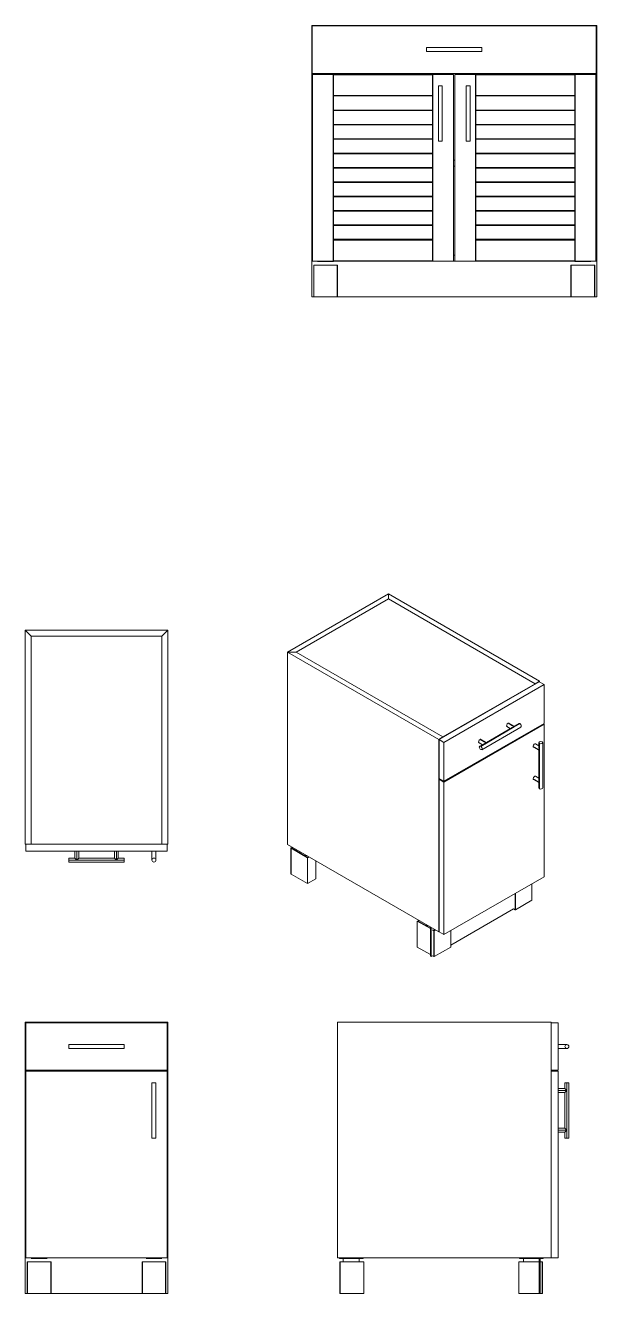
# Model space of a CAD drawing. Header units: millimetres. Extents: x 198 to 695, y 325 to 684.
# Drawn here: x 292 to 364.2, y 324.6 to 484.6 of the extents above; entities that cross this region are included whole.
import ezdxf

# ---------------------------------------------------------------- set-up
doc = ezdxf.new("R2010")
doc.units = ezdxf.units.MM
doc.layers.add('Standard', color=11, linetype='Continuous')

msp = doc.modelspace()

# ---------------------------------------------------------------- linework, layer by layer
at = {"layer": 'Standard', "linetype": 'Continuous', "lineweight": 0, "extrusion": (0, 1, 0)}
for p, q in [((328.17, 484.64), (328.17, 454.89)), ((328.92, 484.64), (328.17, 484.64)), ((328.23, 484.58), (328.23, 478.58)), ((364.1, 484.58), (328.23, 484.58)), ((328.92, 484.58), (328.92, 484.64)), ((328.92, 484.64), (363.42, 484.64)), ((328.92, 484.58), (328.92, 484.64)), ((364.17, 484.64), (363.42, 484.64)), ((363.42, 484.64), (363.42, 484.58)), ((363.42, 484.64), (363.42, 484.58)), ((364.1, 478.58), (364.1, 484.58)), ((364.17, 454.89), (364.17, 484.64)), ((342.67, 481.83), (342.67, 481.33)), ((342.67, 481.83), (343.67, 481.83)), ((343.67, 481.83), (348.67, 481.83)), ((348.67, 481.83), (349.67, 481.83)), ((349.67, 481.33), (349.67, 481.83)), ((343.67, 481.33), (342.67, 481.33)), ((348.67, 481.33), (343.67, 481.33)), ((349.67, 481.33), (348.67, 481.33)), ((328.23, 478.58), (364.1, 478.58)), ((328.26, 478.46), (328.23, 478.46)), ((328.23, 454.89), (328.23, 478.46)), ((328.26, 478.46), (328.26, 454.89)), ((328.26, 478.46), (330.88, 478.46)), ((328.92, 478.46), (328.92, 478.58)), ((330.88, 478.46), (330.88, 454.89)), ((330.92, 478.46), (330.88, 478.46)), ((330.92, 478.46), (330.92, 454.89)), ((330.92, 478.46), (330.92, 478.42)), ((330.92, 478.46), (343.42, 478.46)), ((343.42, 478.42), (330.92, 478.42)), ((330.92, 475.81), (330.92, 478.42)), ((343.45, 478.46), (343.42, 478.46)), ((343.42, 454.89), (343.42, 478.46)), ((343.42, 478.42), (343.42, 478.46)), ((343.42, 478.42), (343.42, 475.81)), ((343.45, 478.46), (346.07, 478.46)), ((343.45, 454.89), (343.45, 478.46)), ((344.67, 477.02), (344.17, 477.02)), ((344.17, 476.02), (344.17, 477.02)), ((344.67, 477.02), (344.67, 476.02)), ((346.1, 478.46), (346.07, 478.46)), ((346.07, 454.89), (346.07, 478.46)), ((346.1, 478.46), (346.1, 454.89)), ((346.26, 478.46), (346.23, 478.46)), ((346.23, 454.89), (346.23, 478.46)), ((346.26, 478.46), (346.26, 454.89)), ((346.26, 478.46), (348.88, 478.46)), ((348.17, 477.02), (347.67, 477.02)), ((347.67, 476.02), (347.67, 477.02)), ((348.17, 477.02), (348.17, 476.02)), ((348.88, 478.46), (348.88, 454.89)), ((348.92, 478.46), (348.88, 478.46)), ((348.92, 478.46), (348.92, 478.42)), ((348.92, 478.46), (361.42, 478.46)), ((348.92, 478.46), (348.92, 454.89)), ((361.42, 478.42), (348.92, 478.42)), ((348.92, 475.81), (348.92, 478.42)), ((361.42, 478.42), (361.42, 478.46)), ((361.45, 478.46), (361.42, 478.46)), ((361.42, 454.89), (361.42, 478.46)), ((361.42, 478.42), (361.42, 475.81)), ((361.45, 478.46), (364.07, 478.46)), ((361.45, 454.89), (361.45, 478.46)), ((363.42, 478.58), (363.42, 478.46)), ((364.1, 478.46), (364.07, 478.46)), ((364.07, 454.89), (364.07, 478.46)), ((364.1, 478.46), (364.1, 454.89)), ((343.42, 475.81), (330.92, 475.81)), ((330.92, 475.81), (330.92, 475.77)), ((343.42, 475.77), (330.92, 475.77)), ((343.42, 475.77), (330.92, 475.77)), ((330.92, 475.77), (343.42, 475.77)), ((330.92, 473.96), (330.92, 475.77)), ((343.42, 475.77), (343.42, 475.81)), ((343.42, 475.77), (343.42, 473.96)), ((344.17, 471.02), (344.17, 476.02)), ((344.67, 476.02), (344.67, 471.02)), ((347.67, 471.02), (347.67, 476.02)), ((348.17, 476.02), (348.17, 471.02)), ((361.42, 475.81), (348.92, 475.81)), ((348.92, 475.81), (348.92, 475.77)), ((361.42, 475.77), (348.92, 475.77)), ((361.42, 475.77), (348.92, 475.77)), ((348.92, 475.77), (361.42, 475.77)), ((348.92, 473.96), (348.92, 475.77)), ((361.42, 475.77), (361.42, 475.81)), ((361.42, 475.77), (361.42, 473.96)), ((330.92, 473.96), (343.42, 473.96)), ((330.92, 473.96), (330.92, 473.89)), ((343.42, 473.89), (330.92, 473.89)), ((330.92, 472.15), (330.92, 473.89)), ((343.42, 473.89), (343.42, 473.96)), ((343.42, 473.89), (343.42, 472.15)), ((348.92, 473.96), (361.42, 473.96)), ((348.92, 473.96), (348.92, 473.89)), ((348.92, 472.15), (348.92, 473.89)), ((361.42, 473.89), (348.92, 473.89)), ((361.42, 473.89), (361.42, 473.96)), ((361.42, 473.89), (361.42, 472.15)), ((330.92, 472.15), (343.42, 472.15)), ((330.92, 472.15), (330.92, 472.08)), ((330.92, 470.34), (330.92, 472.08)), ((343.42, 472.08), (330.92, 472.08)), ((343.42, 472.08), (343.42, 472.15)), ((343.42, 472.08), (343.42, 470.34)), ((344.17, 470.02), (344.17, 471.02)), ((344.67, 471.02), (344.67, 470.02)), ((347.67, 470.02), (347.67, 471.02)), ((348.17, 471.02), (348.17, 470.02)), ((348.92, 472.15), (361.42, 472.15)), ((348.92, 472.15), (348.92, 472.08)), ((361.42, 472.08), (348.92, 472.08)), ((348.92, 470.34), (348.92, 472.08)), ((361.42, 472.08), (361.42, 472.15)), ((361.42, 472.08), (361.42, 470.34)), ((330.92, 470.34), (343.42, 470.34)), ((330.92, 470.34), (330.92, 470.27)), ((330.92, 468.52), (330.92, 470.27)), ((343.42, 470.27), (330.92, 470.27)), ((343.42, 470.27), (343.42, 470.34)), ((343.42, 470.27), (343.42, 468.52)), ((344.17, 470.02), (344.67, 470.02)), ((347.67, 470.02), (348.17, 470.02)), ((348.92, 470.34), (361.42, 470.34)), ((348.92, 470.34), (348.92, 470.27)), ((348.92, 468.52), (348.92, 470.27)), ((361.42, 470.27), (348.92, 470.27)), ((361.42, 470.27), (361.42, 470.34)), ((361.42, 470.27), (361.42, 468.52)), ((330.92, 468.52), (343.42, 468.52)), ((330.92, 468.52), (330.92, 468.45)), ((330.92, 466.71), (330.92, 468.45)), ((343.42, 468.45), (330.92, 468.45)), ((330.92, 467.64), (330.92, 467.64)), ((343.42, 468.45), (343.42, 468.52)), ((343.42, 468.45), (343.42, 466.71)), ((343.42, 467.64), (343.42, 467.64)), ((346.1, 467.64), (346.23, 467.64)), ((348.92, 468.52), (361.42, 468.52)), ((348.92, 468.52), (348.92, 468.45)), ((361.42, 468.45), (348.92, 468.45)), ((348.92, 466.71), (348.92, 468.45)), ((348.92, 467.64), (348.92, 467.64)), ((361.42, 468.45), (361.42, 468.52)), ((361.42, 468.45), (361.42, 466.71)), ((361.42, 467.64), (361.42, 467.64)), ((330.92, 466.89), (330.92, 466.89)), ((330.92, 466.71), (343.42, 466.71)), ((330.92, 466.71), (330.92, 466.64)), ((330.92, 464.9), (330.92, 466.64)), ((343.42, 466.64), (330.92, 466.64)), ((343.42, 466.89), (343.42, 466.89)), ((343.42, 466.64), (343.42, 466.71)), ((343.42, 466.64), (343.42, 464.9)), ((346.23, 466.89), (346.1, 466.89)), ((348.92, 466.89), (348.92, 466.89)), ((348.92, 466.71), (361.42, 466.71)), ((348.92, 466.71), (348.92, 466.64)), ((348.92, 464.9), (348.92, 466.64)), ((361.42, 466.64), (348.92, 466.64)), ((361.42, 466.89), (361.42, 466.89)), ((361.42, 466.64), (361.42, 466.71)), ((361.42, 466.64), (361.42, 464.9)), ((330.92, 464.9), (343.42, 464.9)), ((330.92, 464.9), (330.92, 464.83)), ((330.92, 463.09), (330.92, 464.83)), ((343.42, 464.83), (330.92, 464.83)), ((343.42, 464.83), (343.42, 464.9)), ((343.42, 464.83), (343.42, 463.09)), ((348.92, 464.9), (361.42, 464.9)), ((348.92, 464.9), (348.92, 464.83)), ((361.42, 464.83), (348.92, 464.83)), ((348.92, 463.09), (348.92, 464.83)), ((361.42, 464.83), (361.42, 464.9)), ((361.42, 464.83), (361.42, 463.09)), ((330.92, 463.09), (343.42, 463.09)), ((330.92, 463.09), (330.92, 463.02)), ((330.92, 461.28), (330.92, 463.02)), ((343.42, 463.02), (330.92, 463.02)), ((343.42, 463.02), (343.42, 463.09)), ((343.42, 463.02), (343.42, 461.28)), ((348.92, 463.09), (361.42, 463.09)), ((348.92, 463.09), (348.92, 463.02)), ((361.42, 463.02), (348.92, 463.02)), ((348.92, 461.28), (348.92, 463.02)), ((361.42, 463.02), (361.42, 463.09)), ((361.42, 463.02), (361.42, 461.28)), ((330.92, 461.28), (343.42, 461.28)), ((330.92, 461.28), (330.92, 461.21)), ((330.92, 459.46), (330.92, 461.21)), ((343.42, 461.21), (330.92, 461.21)), ((343.42, 461.21), (343.42, 461.28)), ((343.42, 461.21), (343.42, 459.46)), ((348.92, 461.28), (361.42, 461.28)), ((348.92, 461.28), (348.92, 461.21)), ((348.92, 459.46), (348.92, 461.21)), ((361.42, 461.21), (348.92, 461.21)), ((361.42, 461.21), (361.42, 461.28)), ((361.42, 461.21), (361.42, 459.46)), ((330.92, 459.46), (343.42, 459.46)), ((330.92, 459.46), (330.92, 459.39)), ((330.92, 457.65), (330.92, 459.39)), ((343.42, 459.39), (330.92, 459.39)), ((343.42, 459.39), (343.42, 459.46)), ((343.42, 459.39), (343.42, 457.65)), ((348.92, 459.46), (361.42, 459.46)), ((348.92, 459.46), (348.92, 459.39)), ((361.42, 459.39), (348.92, 459.39)), ((348.92, 457.65), (348.92, 459.39)), ((361.42, 459.39), (361.42, 459.46)), ((361.42, 459.39), (361.42, 457.65)), ((330.92, 457.65), (343.42, 457.65)), ((330.92, 457.65), (330.92, 457.58)), ((330.92, 457.58), (330.92, 457.55)), ((330.92, 457.58), (343.42, 457.58)), ((343.42, 457.58), (330.92, 457.58)), ((343.42, 457.55), (330.92, 457.55)), ((330.92, 454.93), (330.92, 457.55)), ((343.42, 457.58), (343.42, 457.65)), ((343.42, 457.55), (343.42, 457.58)), ((343.42, 457.55), (343.42, 454.93)), ((348.92, 457.65), (361.42, 457.65)), ((348.92, 457.65), (348.92, 457.58)), ((361.42, 457.58), (348.92, 457.58)), ((348.92, 457.58), (348.92, 457.55)), ((348.92, 457.58), (361.42, 457.58)), ((361.42, 457.55), (348.92, 457.55)), ((348.92, 454.93), (348.92, 457.55)), ((361.42, 457.58), (361.42, 457.65)), ((361.42, 457.55), (361.42, 457.58)), ((361.42, 457.55), (361.42, 454.93)), ((328.17, 454.89), (328.23, 454.89)), ((328.17, 450.39), (328.17, 454.89)), ((328.23, 454.89), (328.26, 454.89)), ((330.88, 454.89), (328.26, 454.89)), ((329.92, 454.89), (328.92, 454.89)), ((328.92, 454.83), (329.92, 454.83)), ((329.92, 454.89), (329.92, 454.83)), ((330.91, 454.89), (329.92, 454.89)), ((329.92, 454.83), (330.91, 454.83)), ((330.88, 454.89), (330.92, 454.89)), ((330.92, 455.64), (330.92, 455.64)), ((343.42, 454.93), (330.92, 454.93)), ((330.92, 454.93), (330.92, 454.89)), ((330.92, 454.89), (330.92, 454.89)), ((343.42, 454.89), (330.92, 454.89)), ((343.42, 455.64), (343.42, 455.64)), ((343.42, 454.89), (343.42, 454.93)), ((343.42, 454.89), (343.42, 454.89)), ((343.42, 454.89), (343.45, 454.89)), ((346.07, 454.89), (343.45, 454.89)), ((346.07, 454.89), (346.1, 454.89)), ((346.1, 455.64), (346.23, 455.64)), ((346.23, 454.89), (346.1, 454.89)), ((346.23, 454.89), (346.26, 454.89)), ((348.88, 454.89), (346.26, 454.89)), ((348.88, 454.89), (348.92, 454.89)), ((348.92, 455.64), (348.92, 455.64)), ((361.42, 454.93), (348.92, 454.93)), ((348.92, 454.93), (348.92, 454.89)), ((348.92, 454.89), (348.92, 454.89)), ((361.42, 454.89), (348.92, 454.89)), ((361.42, 455.64), (361.42, 455.64)), ((361.42, 454.89), (361.42, 454.93)), ((361.42, 454.89), (361.42, 454.89)), ((362.42, 454.89), (361.42, 454.89)), ((361.42, 454.89), (361.45, 454.89)), ((361.42, 454.83), (362.42, 454.83)), ((364.07, 454.89), (361.45, 454.89)), ((362.42, 454.83), (362.42, 454.89)), ((363.41, 454.89), (362.42, 454.89)), ((362.42, 454.83), (363.41, 454.83)), ((364.07, 454.89), (364.1, 454.89)), ((364.1, 454.89), (364.17, 454.89)), ((364.17, 450.39), (364.17, 454.89)), ((328.45, 454.39), (328.42, 454.39)), ((328.42, 450.39), (328.42, 454.39)), ((328.45, 454.39), (331.38, 454.39)), ((328.45, 450.39), (328.45, 454.39)), ((331.42, 454.39), (331.38, 454.39)), ((331.38, 450.39), (331.38, 454.39)), ((331.42, 450.39), (331.42, 454.39)), ((360.92, 454.39), (360.92, 450.39)), ((360.95, 454.39), (360.92, 454.39)), ((360.95, 454.39), (360.95, 450.39)), ((360.95, 454.39), (363.88, 454.39)), ((363.88, 454.39), (363.88, 450.39)), ((363.92, 454.39), (363.88, 454.39)), ((363.92, 454.39), (363.92, 450.39)), ((328.42, 450.39), (328.17, 450.39)), ((328.42, 450.39), (328.45, 450.39)), ((331.38, 450.39), (328.45, 450.39)), ((331.38, 450.39), (331.42, 450.39)), ((360.92, 450.39), (331.42, 450.39)), ((360.92, 450.39), (360.95, 450.39)), ((363.88, 450.39), (360.95, 450.39)), ((363.88, 450.39), (363.92, 450.39)), ((364.17, 450.39), (363.92, 450.39)), ((291.99, 358.83), (291.99, 329.08)), ((292.74, 358.83), (291.99, 358.83)), ((292.06, 358.76), (292.06, 352.76)), ((309.93, 358.76), (292.06, 358.76)), ((292.74, 358.76), (292.74, 358.83)), ((292.74, 358.83), (309.24, 358.83)), ((292.74, 358.76), (292.74, 358.83)), ((309.99, 358.83), (309.24, 358.83)), ((309.24, 358.83), (309.24, 358.76)), ((309.24, 358.83), (309.24, 358.76)), ((309.93, 352.76), (309.93, 358.76)), ((309.99, 329.08), (309.99, 358.83)), ((331.41, 358.83), (331.41, 329.08)), ((358.41, 358.83), (331.41, 358.83)), ((358.41, 358.83), (358.41, 329.08)), ((358.41, 358.76), (359.29, 358.76)), ((359.29, 358.76), (359.29, 352.76)), ((297.49, 356.01), (297.49, 355.51)), ((297.49, 356.01), (298.49, 356.01)), ((298.49, 355.51), (297.49, 355.51)), ((298.49, 356.01), (303.49, 356.01)), ((303.49, 355.51), (298.49, 355.51)), ((303.49, 356.01), (304.49, 356.01)), ((304.49, 355.51), (303.49, 355.51)), ((304.49, 355.51), (304.49, 356.01)), ((360.41, 356.01), (359.29, 356.01)), ((359.29, 355.51), (360.41, 355.51)), ((292.06, 352.76), (309.93, 352.76)), ((292.06, 352.64), (292.06, 329.08)), ((309.93, 352.64), (292.06, 352.64)), ((292.74, 352.64), (292.74, 352.76)), ((309.24, 352.76), (309.24, 352.64)), ((309.93, 329.08), (309.93, 352.64)), ((358.41, 352.76), (359.29, 352.76)), ((358.41, 352.64), (359.29, 352.64)), ((359.29, 352.64), (359.29, 329.08)), ((308.49, 351.2), (307.99, 351.2)), ((307.99, 350.2), (307.99, 351.2)), ((308.49, 351.2), (308.49, 350.2)), ((360.41, 351.2), (360.16, 351.2)), ((360.16, 351.2), (360.16, 350.45)), ((360.66, 351.2), (360.41, 351.2)), ((360.41, 350.2), (360.41, 351.2)), ((360.66, 351.2), (360.66, 344.2)), ((307.99, 345.2), (307.99, 350.2)), ((308.49, 350.2), (308.49, 345.2)), ((359.29, 350.45), (360.16, 350.45)), ((360.41, 350.2), (359.29, 350.2)), ((359.29, 349.95), (360.16, 349.95)), ((360.41, 350.2), (360.16, 350.45)), ((360.16, 349.95), (360.41, 350.2)), ((360.16, 349.95), (360.16, 345.45)), ((360.41, 345.2), (360.41, 350.2)), ((307.99, 344.2), (307.99, 345.2)), ((307.99, 344.2), (308.49, 344.2)), ((308.49, 345.2), (308.49, 344.2)), ((359.29, 345.45), (360.16, 345.45)), ((360.41, 345.2), (359.29, 345.2)), ((359.29, 344.95), (360.16, 344.95)), ((360.41, 345.2), (360.16, 345.45)), ((360.16, 344.95), (360.41, 345.2)), ((360.16, 344.95), (360.16, 344.2)), ((360.16, 344.2), (360.41, 344.2)), ((360.41, 344.2), (360.41, 345.2)), ((360.41, 344.2), (360.66, 344.2)), ((291.99, 329.08), (292.06, 329.08)), ((291.99, 324.58), (291.99, 329.08)), ((292.06, 329.08), (309.93, 329.08)), ((292.28, 328.58), (292.24, 328.58)), ((292.24, 324.58), (292.24, 328.58)), ((292.28, 328.58), (295.21, 328.58)), ((292.28, 324.58), (292.28, 328.58)), ((293.74, 329.08), (292.75, 329.08)), ((292.75, 329.01), (293.74, 329.01)), ((293.74, 329.08), (293.74, 329.01)), ((294.74, 329.08), (293.74, 329.08)), ((293.74, 329.01), (294.74, 329.01)), ((295.24, 328.58), (295.21, 328.58)), ((295.21, 324.58), (295.21, 328.58)), ((295.24, 324.58), (295.24, 328.58)), ((306.74, 328.58), (306.74, 324.58)), ((306.78, 328.58), (306.74, 328.58)), ((306.78, 328.58), (306.78, 324.58)), ((306.78, 328.58), (309.71, 328.58)), ((308.24, 329.08), (307.25, 329.08)), ((307.25, 329.01), (308.24, 329.01)), ((308.24, 329.01), (308.24, 329.08)), ((309.24, 329.08), (308.24, 329.08)), ((308.24, 329.01), (309.24, 329.01)), ((309.71, 328.58), (309.71, 324.58)), ((309.74, 328.58), (309.71, 328.58)), ((309.74, 328.58), (309.74, 324.58)), ((309.93, 329.08), (309.99, 329.08)), ((309.99, 324.58), (309.99, 329.08)), ((358.41, 329.08), (331.41, 329.08)), ((331.66, 329.01), (331.66, 329.08)), ((334.66, 329.08), (331.66, 329.08)), ((331.66, 329.01), (334.66, 329.01)), ((331.74, 328.58), (331.74, 324.58)), ((331.78, 328.58), (331.74, 328.58)), ((331.78, 328.58), (331.78, 324.58)), ((331.78, 328.58), (334.74, 328.58)), ((332.16, 328.58), (332.16, 329.01)), ((334.16, 329.01), (334.16, 328.58)), ((334.66, 329.08), (334.66, 329.01)), ((334.74, 324.58), (334.74, 328.58)), ((354.34, 328.58), (354.34, 324.58)), ((354.34, 328.58), (356.91, 328.58)), ((356.91, 329.08), (354.41, 329.08)), ((354.41, 329.01), (354.41, 329.08)), ((354.41, 329.01), (356.91, 329.01)), ((354.91, 328.58), (354.91, 329.01)), ((356.91, 329.08), (357.04, 329.08)), ((356.91, 324.58), (356.91, 329.08)), ((357.04, 324.58), (357.04, 329.08)), ((357.41, 329.08), (357.04, 329.08)), ((357.04, 329.01), (357.41, 329.01)), ((357.04, 328.58), (357.3, 328.58)), ((357.34, 328.58), (357.3, 328.58)), ((357.3, 324.58), (357.3, 328.58)), ((357.34, 324.58), (357.34, 328.58)), ((357.41, 329.08), (357.41, 329.01)), ((358.41, 329.08), (359.29, 329.08)), ((292.24, 324.58), (291.99, 324.58)), ((292.24, 324.58), (292.28, 324.58)), ((295.21, 324.58), (292.28, 324.58)), ((295.21, 324.58), (295.24, 324.58)), ((306.74, 324.58), (295.24, 324.58)), ((306.74, 324.58), (306.78, 324.58)), ((309.71, 324.58), (306.78, 324.58)), ((309.71, 324.58), (309.74, 324.58)), ((309.99, 324.58), (309.74, 324.58)), ((331.74, 324.58), (331.78, 324.58)), ((334.74, 324.58), (331.78, 324.58)), ((356.91, 324.58), (354.34, 324.58)), ((357.04, 324.58), (356.91, 324.58)), ((357.3, 324.58), (357.04, 324.58)), ((357.3, 324.58), (357.34, 324.58))]:
    msp.add_line(p, q, dxfattribs=at)
at = {"layer": 'Standard', "linetype": 'Continuous', "lineweight": 0, "extrusion": (0, 0.816497, 0.57735)}
for p, q in [((325.12, 405.54), (337.85, 412.89)), ((326.19, 405.54), (337.85, 412.28)), ((337.85, 412.28), (326.19, 405.54)), ((337.85, 412.89), (356.94, 401.87)), ((337.85, 412.28), (337.85, 412.89)), ((337.85, 412.28), (356.41, 401.56)), ((356.41, 401.56), (337.85, 412.28)), ((325.12, 405.54), (325.12, 381.25)), ((326.19, 405.54), (325.12, 405.54)), ((344.22, 394.52), (325.12, 405.54)), ((344.75, 394.83), (326.19, 405.54)), ((326.19, 405.54), (344.75, 394.83)), ((344.26, 394.5), (356.9, 401.79)), ((356.94, 401.87), (356.41, 401.56)), ((356.9, 401.79), (357.52, 401.44)), ((356.94, 401.77), (356.94, 401.87)), ((344.75, 394.83), (356.41, 401.56)), ((357.52, 401.44), (344.88, 394.14)), ((356.41, 401.56), (356.41, 401.51)), ((356.41, 401.56), (356.41, 401.51)), ((357.52, 396.54), (357.52, 401.44)), ((344.88, 389.24), (357.52, 396.54)), ((357.52, 396.43), (344.88, 389.14)), ((354.59, 396.09), (349.64, 393.23)), ((350.23, 394.06), (353.76, 396.1)), ((353.51, 396.04), (350.23, 394.15)), ((352.84, 396.14), (353.26, 395.9)), ((353.76, 396.1), (352.97, 396.56)), ((353.09, 396.57), (353.76, 396.19)), ((354.34, 396.52), (353.76, 396.19)), ((353.76, 396.1), (354.47, 396.51)), ((353.76, 396.1), (353.76, 396.19)), ((357.43, 396.49), (357.52, 396.43)), ((357.52, 377.2), (357.52, 396.43)), ((344.75, 394.83), (344.22, 394.52)), ((344.22, 394.52), (344.22, 370.23)), ((344.26, 394.5), (344.88, 394.14)), ((344.26, 389.6), (344.26, 394.5)), ((344.75, 394.78), (344.75, 394.83)), ((344.75, 394.78), (344.75, 394.83)), ((344.88, 394.14), (344.88, 389.24)), ((349.31, 394.1), (349.73, 393.86)), ((349.98, 394), (349.39, 393.67)), ((350.23, 394.06), (349.43, 394.52)), ((349.52, 393.65), (350.23, 394.06)), ((349.56, 394.53), (350.23, 394.15)), ((350.23, 394.06), (350.23, 394.15)), ((356.45, 393.97), (356.87, 393.73)), ((356.87, 394.11), (356.87, 393.44)), ((356.94, 393.19), (356.94, 394.01)), ((357.37, 394.11), (357.37, 388.4)), ((356.94, 393.19), (356.15, 393.65)), ((356.2, 393.54), (356.87, 393.15)), ((356.87, 393.15), (356.94, 393.19)), ((356.87, 393.15), (356.87, 389.36)), ((356.94, 389.11), (356.94, 393.19)), ((344.26, 389.6), (344.88, 389.24)), ((344.26, 389.49), (344.35, 389.55)), ((344.26, 389.49), (344.88, 389.14)), ((344.26, 370.26), (344.26, 389.49)), ((344.88, 389.14), (344.88, 369.9)), ((356.94, 389.11), (356.15, 389.57)), ((356.2, 389.46), (356.87, 389.07)), ((356.45, 389.89), (356.87, 389.65)), ((356.87, 389.07), (356.94, 389.11)), ((356.87, 389.07), (356.87, 388.4)), ((356.94, 388.29), (356.94, 389.11)), ((344.22, 370.23), (325.12, 381.25)), ((325.55, 380.81), (325.55, 377.55)), ((325.71, 380.92), (325.56, 380.83)), ((325.56, 380.8), (325.56, 377.53)), ((325.56, 380.8), (327.65, 379.59)), ((325.65, 380.8), (325.78, 380.87)), ((327.65, 379.64), (325.65, 380.8)), ((326.07, 380.71), (326.07, 380.55)), ((326.3, 380.57), (326.3, 380.42)), ((327.78, 379.72), (327.65, 379.64)), ((327.65, 379.59), (327.83, 379.69)), ((327.65, 376.32), (327.65, 379.59)), ((328.71, 379.18), (328.71, 376.94)), ((327.65, 376.32), (325.56, 377.53)), ((328.71, 376.94), (327.65, 376.32)), ((344.88, 369.9), (357.52, 377.2)), ((355.98, 376.31), (355.98, 374.23)), ((355.99, 376.31), (355.99, 374.24)), ((353.86, 375.08), (353.86, 373.03)), ((353.91, 375.11), (353.91, 373.03)), ((353.67, 373.14), (345.74, 368.56)), ((353.86, 373.03), (353.67, 373.14)), ((355.98, 374.23), (353.91, 373.03)), ((341.69, 371.69), (341.51, 371.59)), ((341.51, 371.59), (341.51, 368.32)), ((341.51, 371.59), (343.16, 370.64)), ((341.6, 371.59), (341.73, 371.66)), ((343.16, 370.69), (341.6, 371.59)), ((342.62, 371), (342.62, 371.15)), ((343.16, 370.84), (343.24, 370.79)), ((343.16, 367.17), (343.16, 370.84)), ((343.24, 367.12), (343.24, 370.79)), ((343.42, 370.48), (343.61, 370.38)), ((343.61, 370.43), (343.47, 370.51)), ((343.74, 370.51), (343.61, 370.43)), ((343.61, 367.11), (343.61, 370.38)), ((343.66, 370.38), (343.81, 370.46)), ((343.66, 367.11), (343.66, 370.38)), ((344.22, 370.23), (344.26, 370.26)), ((344.26, 370.26), (344.88, 369.9)), ((345.73, 368.31), (345.73, 370.39)), ((345.74, 368.32), (345.74, 370.39)), ((343.16, 367.37), (341.51, 368.32)), ((345.73, 368.31), (343.66, 367.11)), ((343.24, 367.12), (343.16, 367.17)), ((343.42, 367.22), (343.24, 367.12)), ((343.61, 367.11), (343.42, 367.22))]:
    msp.add_line(p, q, dxfattribs=at)
at = {"layer": 'Standard', "linetype": 'Continuous', "lineweight": 0}
for p, q in [((291.99, 408.3), (309.99, 408.3)), ((292.74, 407.55), (291.99, 408.3)), ((291.99, 381.3), (291.99, 408.3)), ((309.24, 407.55), (309.99, 408.3)), ((309.99, 408.3), (309.99, 381.3)), ((292.74, 407.55), (309.24, 407.55)), ((292.74, 381.3), (292.74, 407.55)), ((292.74, 407.55), (292.74, 381.3)), ((309.24, 407.55), (292.74, 407.55)), ((309.24, 407.55), (309.24, 381.3)), ((309.24, 381.3), (309.24, 407.55)), ((292.74, 381.3), (291.99, 381.3)), ((292.06, 381.3), (292.06, 380.42)), ((292.74, 381.3), (309.24, 381.3)), ((309.99, 381.3), (309.24, 381.3)), ((309.93, 381.3), (309.93, 380.42)), ((309.93, 380.42), (292.06, 380.42)), ((297.49, 379.55), (297.49, 379.3)), ((298.24, 379.55), (297.49, 379.55)), ((298.24, 380.42), (298.24, 379.55)), ((298.24, 379.55), (298.49, 379.3)), ((298.49, 379.3), (298.49, 380.42)), ((298.49, 379.3), (298.74, 379.55)), ((298.74, 380.42), (298.74, 379.55)), ((303.24, 379.55), (298.74, 379.55)), ((303.24, 380.42), (303.24, 379.55)), ((303.24, 379.55), (303.49, 379.3)), ((303.49, 379.3), (303.49, 380.42)), ((303.49, 379.3), (303.74, 379.55)), ((303.74, 380.42), (303.74, 379.55)), ((304.49, 379.55), (303.74, 379.55)), ((304.49, 379.3), (304.49, 379.55)), ((307.99, 379.3), (307.99, 380.42)), ((308.49, 380.42), (308.49, 379.3)), ((297.49, 379.3), (297.49, 379.05)), ((297.49, 379.3), (298.49, 379.3)), ((304.49, 379.05), (297.49, 379.05)), ((298.49, 379.3), (303.49, 379.3)), ((303.49, 379.3), (304.49, 379.3)), ((304.49, 379.05), (304.49, 379.3))]:
    msp.add_line(p, q, dxfattribs=at)
for centre, start, end in [((308.24, 379.3), 0, 180), ((308.24, 379.3), 180, 0), ((360.41, 355.76), 90, 270), ((360.41, 355.76), 270, 90)]:
    msp.add_arc(centre, 0.25, start, end, dxfattribs=at)
at = {"layer": 'Standard', "linetype": 'Continuous', "lineweight": 0, "extrusion": (7.21111e-17, -4.16334e-17, -1)}
msp.add_ellipse((352.97, 396.36), major_axis=(-0.125, -0.217), ratio=0.57735, start_param=0, end_param=2.356194, dxfattribs=at)
at = {"layer": 'Standard', "linetype": 'Continuous', "lineweight": 0, "extrusion": (3.12481e-16, -1.80411e-16, -1)}
msp.add_ellipse((352.97, 396.36), major_axis=(0.125, 0.217), ratio=0.57735, start_param=-0.785398, end_param=0, dxfattribs=at)
at = {"layer": 'Standard', "linetype": 'Continuous', "lineweight": 0}
for centre, major_axis, start_param, end_param in [((353.76, 395.9), (0.354, 0), 1.570796, 2.356194), ((350.23, 393.86), (0.354, 0), 1.570796, 2.356194), ((357.12, 394.11), (-0.25, 0), -2.356194, 0.785398), ((357.12, 394.11), (0.25, 0), -2.356194, 0.785398), ((349.52, 393.45), (-0.125, 0.217), -0.785398, 2.356194), ((349.52, 393.45), (0.125, -0.217), -0.785398, 2.356194), ((357.12, 393.3), (0.177, -0.306), 3.926991, 4.712389), ((357.12, 389.21), (0.177, -0.306), 3.926991, 4.712389), ((325.58, 380.81), (-0.038, 0), -0.785398, 0.785398), ((343.63, 370.39), (0.038, 0), -2.356194, -0.785398)]:
    msp.add_ellipse(centre, major_axis=major_axis, ratio=0.57735, start_param=start_param, end_param=end_param, dxfattribs=at)
at = {"layer": 'Standard', "linetype": 'Continuous', "lineweight": 0, "extrusion": (4.43555e-17, 8.97074e-17, -1)}
msp.add_ellipse((354.47, 396.31), major_axis=(-0.125, 0.217), ratio=0.57735, start_param=0, end_param=0.785398, dxfattribs=at)
at = {"layer": 'Standard', "linetype": 'Continuous', "lineweight": 0, "extrusion": (2.77556e-17, -4.80741e-17, -1)}
msp.add_ellipse((354.47, 396.31), major_axis=(0.125, -0.217), ratio=0.57735, start_param=-2.356194, end_param=0, dxfattribs=at)
at = {"layer": 'Standard', "linetype": 'Continuous', "lineweight": 0, "extrusion": (2.77556e-17, 4.80741e-17, -1)}
msp.add_ellipse((349.43, 394.32), major_axis=(-0.125, -0.217), ratio=0.57735, start_param=0, end_param=2.356194, dxfattribs=at)
at = {"layer": 'Standard', "linetype": 'Continuous', "lineweight": 0, "extrusion": (1.20185e-16, -6.93889e-17, -1)}
msp.add_ellipse((349.43, 394.32), major_axis=(0.125, 0.217), ratio=0.57735, start_param=-0.785398, end_param=0, dxfattribs=at)
at = {"layer": 'Standard', "linetype": 'Continuous', "lineweight": 0, "extrusion": (1.12748e-16, -1.93293e-16, -1)}
msp.add_ellipse((356.33, 393.76), major_axis=(0.125, 0.217), ratio=0.57735, start_param=-2.356194, end_param=0, dxfattribs=at)
at = {"layer": 'Standard', "linetype": 'Continuous', "lineweight": 0, "extrusion": (-2.4037e-16, 1.38778e-16, -1)}
msp.add_ellipse((356.33, 393.76), major_axis=(-0.125, -0.217), ratio=0.57735, start_param=0, end_param=0.785398, dxfattribs=at)
at = {"layer": 'Standard', "linetype": 'Continuous', "lineweight": 0, "extrusion": (-2.77556e-17, -4.80741e-17, -1)}
msp.add_ellipse((356.33, 389.67), major_axis=(0.125, 0.217), ratio=0.57735, start_param=-2.356194, end_param=0, dxfattribs=at)
at = {"layer": 'Standard', "linetype": 'Continuous', "lineweight": 0, "extrusion": (-2.4037e-17, 1.38778e-17, -1)}
msp.add_ellipse((356.33, 389.67), major_axis=(-0.125, -0.217), ratio=0.57735, start_param=0, end_param=0.785398, dxfattribs=at)
at = {"layer": 'Standard', "linetype": 'Continuous', "lineweight": 0, "extrusion": (-1.05901e-16, 2.77556e-16, -1)}
msp.add_ellipse((357.12, 388.4), major_axis=(-0.25, 0), ratio=0.57735, start_param=-0.785398, end_param=0, dxfattribs=at)
at = {"layer": 'Standard', "linetype": 'Continuous', "lineweight": 0, "extrusion": (5.55112e-17, 1.11022e-16, -1)}
msp.add_ellipse((357.12, 388.4), major_axis=(0.25, 0), ratio=0.57735, start_param=0, end_param=2.356194, dxfattribs=at)
at = {"layer": 'Standard', "linetype": 'Continuous', "lineweight": 0, "extrusion": (2.34618e-17, 2.22045e-16, -1)}
msp.add_ellipse((327.6, 380.44), major_axis=(-1, 0), ratio=0.57735, start_param=-0.429977, end_param=-0.062603, dxfattribs=at)
at = {"layer": 'Standard', "linetype": 'Continuous', "lineweight": 0, "extrusion": (-1.40216e-17, 0, -1)}
msp.add_ellipse((327.6, 380.44), major_axis=(-1, 0), ratio=0.57735, start_param=-1.508193, end_param=-1.140819, dxfattribs=at)
at = {"layer": 'Standard', "linetype": 'Continuous', "lineweight": 0, "extrusion": (0, 5.55112e-17, -1)}
msp.add_ellipse((325.58, 377.55), major_axis=(-0.038, 0), ratio=0.57735, start_param=-0.785398, end_param=0, dxfattribs=at)
at = {"layer": 'Standard', "linetype": 'Continuous', "lineweight": 0, "extrusion": (-3.26908e-17, 1.66533e-16, -1)}
msp.add_ellipse((353.89, 373.05), major_axis=(-0.038, 0), ratio=0.57735, start_param=-2.356194, end_param=-0.785398, dxfattribs=at)
at = {"layer": 'Standard', "linetype": 'Continuous', "lineweight": 0, "extrusion": (1.13017e-17, -1.11022e-16, -1)}
msp.add_ellipse((355.95, 374.24), major_axis=(0.038, 0), ratio=0.57735, start_param=0, end_param=0.785398, dxfattribs=at)
at = {"layer": 'Standard', "linetype": 'Continuous', "lineweight": 0, "extrusion": (-3.94865e-17, 2.22045e-16, -1)}
msp.add_ellipse((343.69, 371.15), major_axis=(-1, 0), ratio=0.57735, start_param=-0.429977, end_param=-0.062603, dxfattribs=at)
at = {"layer": 'Standard', "linetype": 'Continuous', "lineweight": 0, "extrusion": (7.42365e-18, 2.77556e-16, -1)}
msp.add_ellipse((345.7, 368.32), major_axis=(0.038, 0), ratio=0.57735, start_param=0, end_param=0.785398, dxfattribs=at)
at = {"layer": 'Standard', "linetype": 'Continuous', "lineweight": 0, "extrusion": (1.99762e-17, 2.77556e-16, -1)}
msp.add_ellipse((343.63, 367.13), major_axis=(-0.038, 0), ratio=0.57735, start_param=-2.356194, end_param=-0.785398, dxfattribs=at)

doc.saveas('drawing.dxf')
